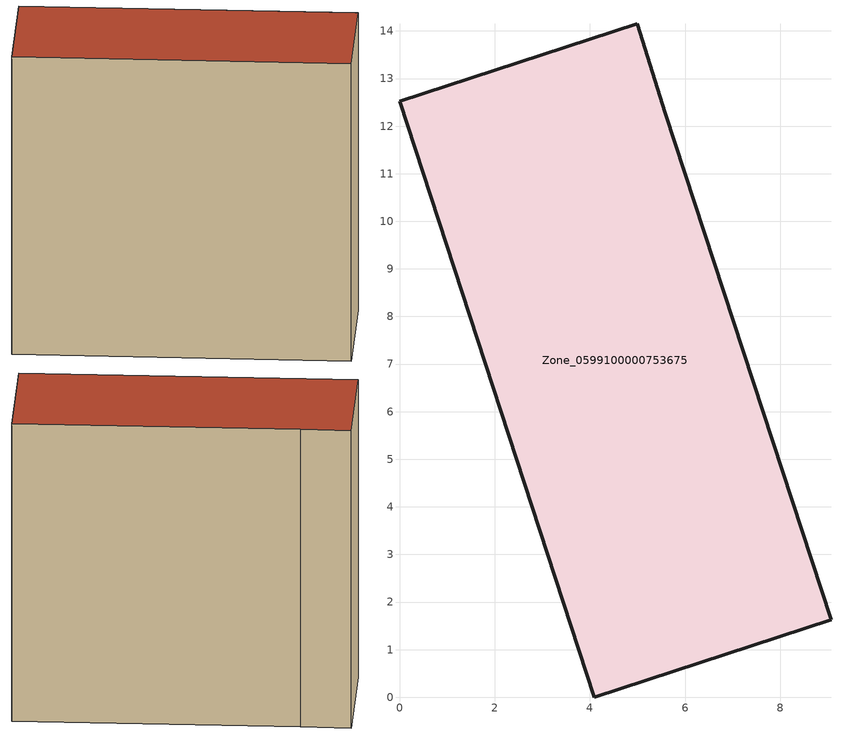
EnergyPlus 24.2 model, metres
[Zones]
Zone_0599100000753675
 floor ground (C_G): 4.1,0 0,12.52 5,14.15 5.58,12.27 9.07,1.63 z3.79
 wall outside (C_F): 0,12.52 4.1,0 9.07,1.63 5.58,12.27 5,14.15 0,12.52 z3.79:16.22
 roof outside (C_R): 9.07,1.63 5.58,12.27 5,14.15 0,12.52 4.1,0 z16.22
[BUILDING]
Pand.0599100000753675: North Axis=0; Terrain=City; Loads Convergence Tolerance Value=0.04; Temperature Convergence Tolerance Value=0.4; Solar Distribution=FullExterior; Maximum Number of Warmup Days=25; Minimum Number of Warmup Days=1
[Site:Location]
Rotterdam.The.Hague.AP_ZH_NLD Design_Conditions: Latitude=51.96; Longitude=4.45; Time Zone=1; Elevation=-4.5
[SITE:GROUNDTEMPERATURE:BUILDINGSURFACE]
18, 18, 18, 18, 18, 18, 18, 18, 18, 18, 18, 18
[MATERIAL] Thermal Absorptance=0.9; Solar Absorptance=0.7; Visible Absorptance=0.7
Name | Roughness | Thickness | Conductivity | Density | Specific Heat
G.TI.2006-2014 | MediumSmooth | 0.15 | 0.06 | 540 | 1210
F.TI.2006-2014 | Rough | 0.3 | 0.12 | 1920 | 840
R.TI.2006-2014 | MediumRough | 0.2 | 0.08 | 1500 | 1000
[CONSTRUCTION]
C_G: G.TI.2006-2014
C_F: F.TI.2006-2014
C_R: R.TI.2006-2014
[ZONE]
Zone_0599100000753675: Type=1; Multiplier=1; Ceiling Height=Autocalculate; Volume=Autocalculate; Floor Area=autocalculate; Part of Total Floor Area=Yes
[ZONEINFILTRATION:DESIGNFLOWRATE]
Infil_Zone_0599100000753675: Zone or ZoneList or Space or SpaceList=Zone_0599100000753675; Schedule=AlwaysOn; Design Flow Rate Calculation Method=Flow/Area; Flow Rate per Floor Area=0.0015; Constant Term Coefficient=1; Temperature Term Coefficient=0; Velocity Term Coefficient=0; Velocity Squared Term Coefficient=0
[HVACTEMPLATE:ZONE:IDEALLOADSAIRSYSTEM]
Zone_0599100000753675: Maximum Heating Supply Air Temperature=50; Minimum Cooling Supply Air Temperature=13; Maximum Heating Supply Air Humidity Ratio=0.0156; Minimum Cooling Supply Air Humidity Ratio=0.0077; Heating Limit=NoLimit; Cooling Limit=NoLimit; Dehumidification Control Type=ConstantSensibleHeatRatio; Cooling Sensible Heat Ratio=0.7; Dehumidification Setpoint=60; Humidification Control Type=None; Humidification Setpoint=30; Outdoor Air Method=None; Outdoor Air Flow Rate per Person=0.00944; Outdoor Air Flow Rate per Zone Floor Area=0; Outdoor Air Flow Rate per Zone=0; Demand Controlled Ventilation Type=None; Outdoor Air Economizer Type=NoEconomizer; Heat Recovery Type=None; Sensible Heat Recovery Effectiveness=0.7; Latent Heat Recovery Effectiveness=0.65
[ZONECONTROL:THERMOSTAT]
ThermostatControl_Zone_0599100000753675: Zone or ZoneList=Zone_0599100000753675; Control Type Schedule=DualSetpointControlType; Control 1=Thermostat_Zone_0599100000753675; Temperature Difference Between Cutout And Setpoint=0
[THERMOSTATSETPOINT:DUALSETPOINT]
Thermostat_Zone_0599100000753675: Heating Setpoint Temperature Schedule=HeatingSetpoint_Zone_0599100000753675; Cooling Setpoint Temperature Schedule=CoolingSetpoint_Zone_0599100000753675
[SCHEDULE:COMPACT]
HeatingSetpoint_Zone_0599100000753675: Through: 12/31, For: AllDays, Until: 24:00, 21
CoolingSetpoint_Zone_0599100000753675: Through: 12/31, For: AllDays, Until: 24:00, 24
DualSetpointControlType: Through: 12/31, For: AllDays, Until: 24:00, 4
AlwaysOn: Through: 12/31, For: AllDays, Until: 24:00, 1
